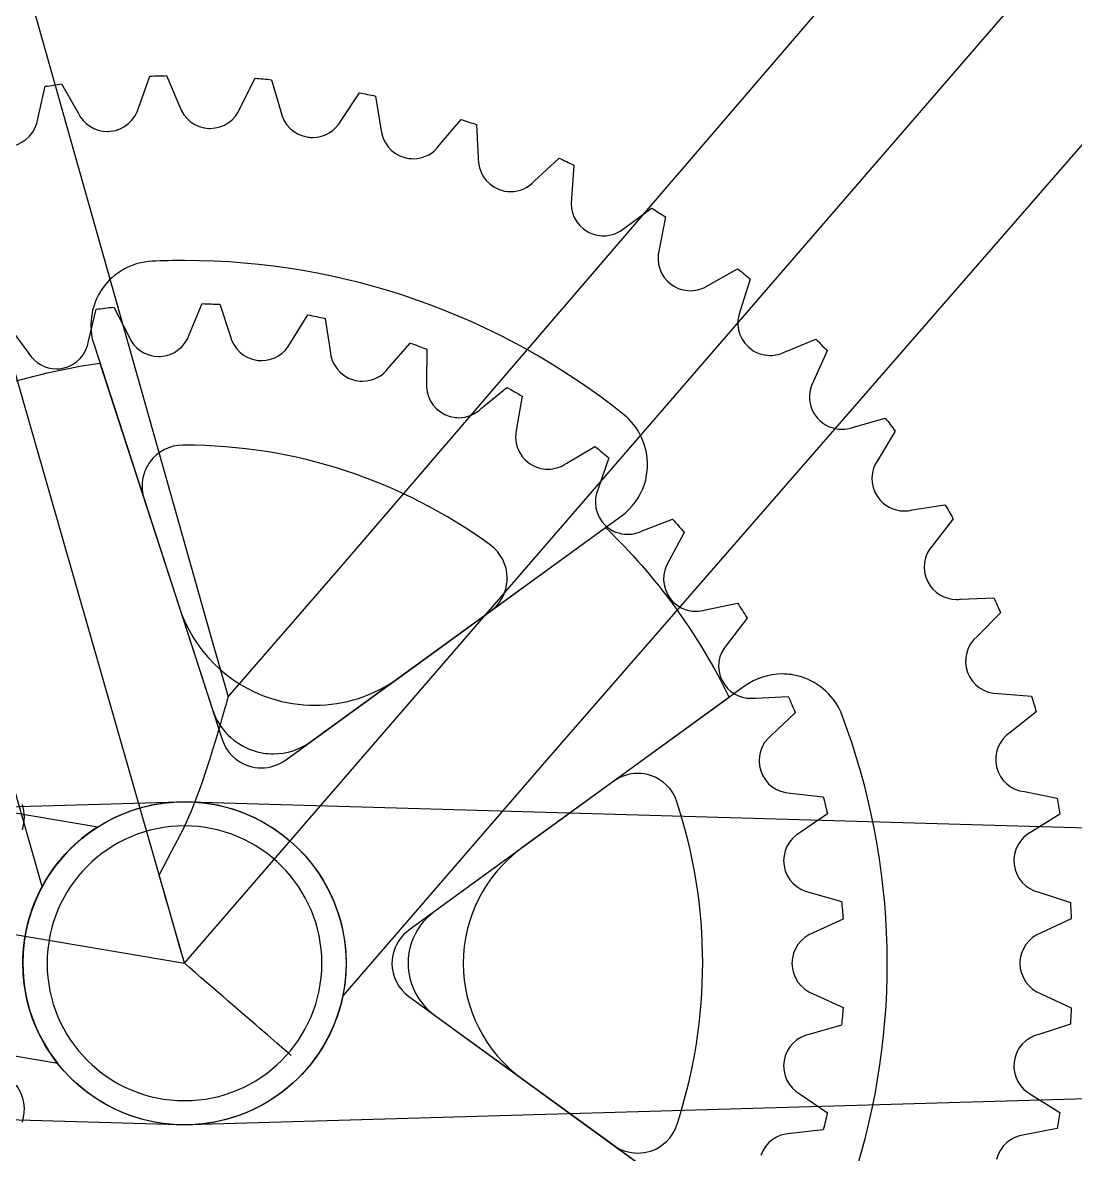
# Model space of a CAD drawing. Extents: x 3 to 470, y 9 to 287.
# Drawn here: x 204.86 to 241.59, y 77.31 to 116.8 of the extents above; entities that cross this region are included whole.
import ezdxf

# ---------------------------------------------------------------- set-up
doc = ezdxf.new("R2010")
doc.units = 0
doc.layers.add('Layer_1', color=7, linetype='CONTINUOUS')

msp = doc.modelspace()

# ---------------------------------------------------------------- linework, layer by layer
at = {"layer": 'Layer_1', "color": 7}
for points in [[(205.542298, 86.653561), (205.542298, 86.653561), (203.677416, 93.157158), (171.614359, 203.337538), (166.147953, 222.401184), (174.767186, 224.872692), (177.487447, 215.386125), (177.487447, 215.386125), (177.487447, 215.386125), (189.483869, 217.467389), (295.393728, 235.841763), (313.037015, 238.902726), (313.037015, 238.902726), (313.037015, 238.902726), (312.212624, 241.599188), (324.346788, 245.308987), (336.300493, 206.21009), (324.166357, 202.500318), (323.086391, 206.032675), (323.086391, 206.032675), (310.64161, 191.632079), (223.358516, 91.321573), (216.031403, 82.842958), (216.031403, 82.842958)], [(205.542298, 86.653561), (205.542298, 86.653561), (203.677416, 93.157158), (171.614359, 203.337538), (166.147953, 222.401184), (174.767186, 224.872692), (177.487447, 215.386125), (177.487447, 215.386125), (177.487447, 215.386125), (189.483869, 217.467389), (295.393728, 235.841763), (313.037015, 238.902726), (313.037015, 238.902726), (313.037015, 238.902726), (312.212624, 241.599188), (324.346788, 245.308987), (336.300493, 206.21009), (324.166357, 202.500318), (323.086391, 206.032675), (323.086391, 206.032675), (310.64161, 191.632079), (223.358516, 91.321573), (216.031403, 82.842958), (216.031403, 82.842958)], [(212.034785, 93.268451), (212.034785, 93.268451), (215.912863, 97.756004), (302.513284, 198.656471), (319.375886, 218.169208), (319.375886, 218.169208), (319.375886, 218.169208), (315.67917, 230.260569), (315.67917, 230.260569), (296.92645, 227.007163), (191.016592, 208.63276), (179.973307, 206.716871), (179.973307, 206.716871), (180.23362, 205.809074), (211.429315, 95.37997), (212.034785, 93.268451), (212.034785, 93.268451), (212.034785, 93.268451)], [(212.034785, 93.268451), (212.034785, 93.268451), (215.912863, 97.756004), (302.513284, 198.656471), (319.375886, 218.169208), (319.375886, 218.169208), (319.375886, 218.169208), (315.67917, 230.260569), (315.67917, 230.260569), (296.92645, 227.007163), (191.016592, 208.63276), (179.973307, 206.716871), (179.973307, 206.716871), (180.23362, 205.809074), (211.429315, 95.37997), (212.034785, 93.268451), (212.034785, 93.268451), (212.034785, 93.268451)], [(210.50539, 83.974272), (170.457584, 223.637615)], [(210.50539, 83.974272), (326.131619, 217.772282)], [(208.908013, 113.845139), (209.302148, 114.933593), (209.302148, 114.933593)], [(208.908013, 113.845139), (209.302148, 114.933593), (209.302148, 114.933593)], [(209.872654, 114.950201), (209.872654, 114.950201), (210.330458, 113.887322)], [(209.872654, 114.950201), (209.872654, 114.950201), (210.330458, 113.887322)], [(205.386314, 113.446549), (205.649926, 114.578257), (205.649926, 114.578257)], [(205.386314, 113.446549), (205.649926, 114.578257), (205.649926, 114.578257)], [(206.211494, 114.661381), (206.211494, 114.661381), (206.793759, 113.656672)], [(206.211494, 114.661381), (206.211494, 114.661381), (206.793759, 113.656672)], [(212.452156, 113.824358), (212.452156, 113.824358), (212.97281, 114.859661), (212.97281, 114.859661)], [(212.452156, 113.824358), (212.452156, 113.824358), (212.97281, 114.859661), (212.97281, 114.859661)], [(213.540074, 114.809753), (213.540074, 114.809753), (213.869582, 113.698008)], [(213.540074, 114.809753), (213.540074, 114.809753), (213.869582, 113.698008)], [(215.968948, 113.384601), (216.611046, 114.355022), (216.611046, 114.355022)], [(215.968948, 113.384601), (216.611046, 114.355022), (216.611046, 114.355022)], [(217.165001, 114.238992), (217.165001, 114.238992), (217.361505, 113.091466)], [(217.165001, 114.238992), (217.165001, 114.238992), (217.361505, 113.091466)], [(219.409073, 112.531985), (220.163084, 113.421623), (220.163084, 113.421623)], [(219.409073, 112.531985), (220.163084, 113.421623), (220.163084, 113.421623)], [(220.697668, 113.240938), (220.697668, 113.240938), (220.757163, 112.076212)], [(220.697668, 113.240938), (220.697668, 113.240938), (220.757163, 112.076212)], [(222.724202, 111.278467), (223.577353, 112.071954), (223.577353, 112.071954)], [(222.724202, 111.278467), (223.577353, 112.071954), (223.577353, 112.071954)], [(224.08749, 111.828503), (224.08749, 111.828503), (224.008934, 110.666455)], [(224.08749, 111.828503), (224.08749, 111.828503), (224.008934, 110.666455)], [(225.867781, 109.64167), (225.867781, 109.64167), (226.806087, 110.326683), (226.806087, 110.326683)], [(225.867781, 109.64167), (225.867781, 109.64167), (226.806087, 110.326683), (226.806087, 110.326683)], [(227.285912, 110.023145), (227.285912, 110.023145), (227.071108, 108.882019)], [(227.285912, 110.023145), (227.285912, 110.023145), (227.071108, 108.882019)], [(228.795739, 107.644545), (229.805552, 108.212147), (229.805552, 108.212147)], [(228.795739, 107.644545), (229.805552, 108.212147), (229.805552, 108.212147)], [(230.248101, 107.852638), (230.248101, 107.852638), (229.900772, 106.747915)], [(230.248101, 107.852638), (230.248101, 107.852638), (229.900772, 106.747915)], [(207.156482, 105.684359), (207.423168, 106.798556), (207.423168, 106.798556)], [(207.156482, 105.684359), (207.423168, 106.798556), (207.423168, 106.798556)], [(208.03628, 106.872206), (208.03628, 106.872206), (208.561474, 105.854978)], [(208.03628, 106.872206), (208.03628, 106.872206), (208.561474, 105.854978)], [(210.682382, 105.940442), (210.682382, 105.940442), (211.123324, 106.994919), (211.123324, 106.994919)], [(210.682382, 105.940442), (210.682382, 105.940442), (211.123324, 106.994919), (211.123324, 106.994919)], [(211.741765, 106.970416), (211.741765, 106.970416), (212.096566, 105.883456)], [(211.741765, 106.970416), (211.741765, 106.970416), (212.096566, 105.883456)], [(214.203714, 105.627598), (214.203714, 105.627598), (214.810369, 106.601347), (214.810369, 106.601347)], [(214.203714, 105.627598), (214.203714, 105.627598), (214.810369, 106.601347), (214.810369, 106.601347)], [(215.413894, 106.478804), (215.413894, 106.478804), (215.590434, 105.344502)], [(215.413894, 106.478804), (215.413894, 106.478804), (215.590434, 105.344502)], [(204.392686, 106.182963), (204.392686, 106.182963), (205.076741, 105.259799)], [(204.392686, 106.182963), (204.392686, 106.182963), (205.076741, 105.259799)], [(207.3487, 105.551777), (211.482721, 92.828525)], [(207.3487, 105.551777), (211.482721, 92.828525)], [(217.629262, 104.753948), (217.629262, 104.753948), (218.385726, 105.619449), (218.385726, 105.619449)], [(217.629262, 104.753948), (217.629262, 104.753948), (218.385726, 105.619449), (218.385726, 105.619449)], [(231.466908, 105.315149), (232.535624, 105.758855), (232.535624, 105.758855)], [(231.466908, 105.315149), (232.535624, 105.758855), (232.535624, 105.758855)], [(218.960321, 105.401403), (218.960321, 105.401403), (218.952623, 104.252073)], [(218.960321, 105.401403), (218.960321, 105.401403), (218.952623, 104.252073)], [(232.933341, 105.349239), (232.933341, 105.349239), (232.458168, 104.294114)], [(232.933341, 105.349239), (232.933341, 105.349239), (232.458168, 104.294114)], [(206.081562, 80.476456), (157.159765, 88.759554), (104.636473, 99.468397), (101.856351, 99.939115), (102.656577, 104.665297), (105.436671, 104.194608), (158.557764, 97.016486), (207.478855, 88.733529), (207.478855, 88.733529)], [(206.081562, 80.476456), (206.081562, 80.476456), (157.159765, 88.759554), (104.636473, 99.468397), (101.856351, 99.939115), (102.656577, 104.665297), (105.436671, 104.194608), (158.557764, 97.016486), (207.478855, 88.733529), (207.478855, 88.733529)], [(207.554705, 104.917687), (207.554705, 104.917687), (210.317176, 96.41564)], [(207.554705, 104.917687), (207.554705, 104.917687), (210.317176, 96.41564)], [(220.870317, 103.342105), (221.754034, 104.073587), (221.754034, 104.073587)], [(220.870317, 103.342105), (221.754034, 104.073587), (221.754034, 104.073587)], [(222.287518, 103.764916), (222.287518, 103.764916), (222.096005, 102.634449)], [(222.287518, 103.764916), (222.287518, 103.764916), (222.096005, 102.634449)], [(233.843844, 102.68619), (233.843844, 102.68619), (234.959, 103.000782), (234.959, 103.000782)], [(233.843844, 102.68619), (233.843844, 102.68619), (234.959, 103.000782), (234.959, 103.000782)], [(234.959, 103.000839), (234.959, 103.000839), (234.959, 103.000839), (234.959, 103.000839), (234.959, 103.000839)], [(234.959, 103.000839), (234.959, 103.000839), (234.959, 103.000839), (234.959, 103.000839), (234.959, 103.000839)], [(102.256464, 102.302206), (210.50539, 83.974272)], [(235.305004, 102.548223), (235.305004, 102.548223), (234.707372, 101.555075)], [(235.305004, 102.548223), (235.305004, 102.548223), (234.707372, 101.555075)], [(223.842911, 101.42864), (224.829546, 102.007155), (224.829546, 102.007155)], [(223.842911, 101.42864), (224.829546, 102.007155), (224.829546, 102.007155)], [(225.308553, 101.615585), (225.308553, 101.615585), (224.939203, 100.533532)], [(225.308553, 101.615585), (225.308553, 101.615585), (224.939203, 100.533532)], [(209.093689, 100.181185), (211.823198, 91.780647)], [(209.093689, 100.181185), (211.823198, 91.780647)], [(235.893161, 99.79455), (235.893161, 99.79455), (237.041082, 99.975574)], [(235.893161, 99.79455), (235.893161, 99.79455), (237.041082, 99.975574)], [(237.041082, 99.97563), (237.041082, 99.97563), (237.041082, 99.97563), (237.041082, 99.97563), (237.041082, 99.97563)], [(237.041082, 99.97563), (237.041082, 99.97563), (237.041082, 99.97563), (237.041082, 99.97563), (237.041082, 99.97563)], [(214.919152, 91.711959), (225.742192, 99.575348)], [(214.919152, 91.711959), (225.742192, 99.575348)], [(217.970526, 93.928906), (225.200643, 99.181918)], [(217.970526, 93.928906), (225.200643, 99.181918)], [(226.470065, 99.063124), (227.535989, 99.475588), (227.535989, 99.475588)], [(226.470065, 99.063124), (227.535989, 99.475588), (227.535989, 99.475588)], [(237.32993, 99.487543), (237.32993, 99.487543), (236.616832, 98.569229)], [(237.32993, 99.487543), (237.32993, 99.487543), (236.616832, 98.569229)], [(227.946648, 99.012398), (227.946648, 99.012398), (227.408596, 98.00377)], [(227.946648, 99.012398), (227.946648, 99.012398), (227.408596, 98.00377)], [(228.683741, 96.306829), (229.804678, 96.543513)], [(228.683741, 96.306829), (229.804678, 96.543513)], [(229.804678, 96.543513), (229.804678, 96.543513), (229.804678, 96.543513), (229.804678, 96.543513), (229.804678, 96.543513)], [(229.804678, 96.543513), (229.804678, 96.543513), (229.804678, 96.543513), (229.804678, 96.543513), (229.804678, 96.543513)], [(237.586098, 96.680803), (237.586098, 96.680803), (238.750627, 96.724931)], [(237.586098, 96.680803), (237.586098, 96.680803), (238.750627, 96.724931)], [(238.750627, 96.724987), (238.750627, 96.724987), (238.750655, 96.724987), (238.750627, 96.724987), (238.750627, 96.724987)], [(238.750627, 96.724987), (238.750627, 96.724987), (238.750655, 96.724987), (238.750627, 96.724987), (238.750627, 96.724987)], [(214.027794, 91.064334), (221.173715, 96.256159)], [(214.027794, 91.064334), (221.173715, 96.256159)], [(230.134919, 96.022351), (230.134919, 96.022351), (229.440205, 95.110607)], [(230.134919, 96.022351), (230.134919, 96.022351), (229.440205, 95.110607)], [(238.978598, 96.208196), (238.978598, 96.208196), (238.159763, 95.378505)], [(238.978598, 96.208196), (238.978598, 96.208196), (238.159763, 95.378505)], [(230.051372, 93.644315), (219.228303, 85.780898)], [(230.051372, 93.644315), (219.228303, 85.780898)], [(214.228216, 80.757071), (214.223141, 80.761469), (214.20783, 80.774694), (214.182396, 80.796687), (214.146868, 80.827365), (214.101359, 80.8667), (214.046008, 80.914522), (213.980958, 80.970746), (213.906349, 81.035204), (213.822464, 81.107726), (213.729471, 81.188087), (213.627624, 81.27609), (213.517233, 81.371508), (213.398581, 81.474031), (213.272005, 81.583407), (213.137845, 81.699352), (212.996466, 81.821557), (212.848235, 81.949627), (212.693632, 82.083252), (212.532995, 82.222065), (212.366803, 82.365671), (212.195535, 82.513676), (212.019615, 82.665714), (211.83955, 82.821332), (211.65582, 82.980108), (211.46896, 83.141591), (211.279421, 83.305387), (211.087795, 83.470987), (210.894562, 83.637968), (210.700258, 83.805908), (210.50539, 83.974272), (210.420602, 84.269972), (210.336039, 84.564882), (210.251957, 84.858157), (210.16855, 85.149036), (210.086046, 85.436672), (210.004755, 85.720304), (209.924789, 85.999142), (209.846402, 86.272454), (209.769847, 86.539449), (209.695295, 86.799396), (209.62297, 87.051616), (210.054889, 87.87612), (210.48506, 88.686412), (210.748728, 89.291093), (210.951661, 89.811691), (211.119629, 90.277277), (211.26363, 90.69975), (211.389275, 91.084975), (211.49992, 91.436194), (211.59765, 91.755128), (211.683876, 92.042877), (211.759528, 92.300032), (211.825283, 92.526875), (211.881564, 92.72352), (211.928793, 92.89005), (211.967141, 93.026382), (211.996804, 93.132543), (212.017952, 93.208393), (212.030584, 93.25393), (212.034785, 93.2691)], [(229.513713, 93.253705), (222.279678, 87.997874)], [(229.513713, 93.253705), (222.279678, 87.997874)], [(230.426643, 93.231119), (231.57431, 93.285088), (231.57431, 93.285088)], [(230.426643, 93.231119), (231.57431, 93.285088), (231.57431, 93.285088)], [(231.57431, 93.285088), (231.57431, 93.285088), (231.57431, 93.285088), (231.57431, 93.285088), (231.57431, 93.285088)], [(231.57431, 93.285088), (231.57431, 93.285088), (231.57431, 93.285088), (231.57431, 93.285088), (231.57431, 93.285088)], [(238.898858, 93.388711), (238.898858, 93.388711), (240.061159, 93.294731), (240.061187, 93.294731)], [(238.898858, 93.388711), (238.898858, 93.388711), (240.061159, 93.294731), (240.061187, 93.294731)], [(231.815562, 92.719601), (231.815562, 92.719601), (230.981387, 91.929046)], [(231.815562, 92.719601), (231.815562, 92.719601), (230.981387, 91.929046)], [(240.225828, 92.754819), (240.225828, 92.754819), (239.314479, 92.027707)], [(240.225828, 92.754819), (240.225828, 92.754819), (239.314479, 92.027707)], [(213.606393, 91.285454), (213.606393, 91.285454)], [(213.606393, 91.285454), (213.606393, 91.285454)], [(213.185612, 90.790712), (213.185612, 90.790712)], [(213.185612, 90.790712), (213.185612, 90.790712)], [(225.482866, 90.325098), (218.336945, 85.133302)], [(225.482866, 90.325098), (218.336945, 85.133302)], [(231.653543, 89.915652), (232.794866, 89.784847), (232.794866, 89.784847)], [(231.653543, 89.915652), (232.794866, 89.784847), (232.794866, 89.784847)], [(239.813055, 89.964433), (239.813055, 89.964433), (240.953222, 89.734234), (240.95325, 89.734234)], [(239.813055, 89.964433), (239.813055, 89.964433), (240.953222, 89.734234), (240.95325, 89.734234)], [(161.7433, 88.201229), (210.341933, 89.610477)], [(161.7433, 88.201229), (210.341933, 89.610477)], [(210.668847, 89.611409), (259.267508, 88.20216)], [(210.668847, 89.611268), (259.267508, 88.202019)], [(232.94163, 89.187385), (232.94163, 89.187385), (231.992272, 88.541452)], [(232.94163, 89.187385), (232.94163, 89.187385), (231.992272, 88.541452)], [(241.052841, 89.176275), (241.052841, 89.176275), (240.064796, 88.56384)], [(241.052841, 89.176275), (241.052841, 89.176275), (240.064796, 88.56384)], [(232.332748, 86.446315), (233.434116, 86.135304), (233.434116, 86.135304)], [(232.332748, 86.446315), (233.434116, 86.135304), (233.434116, 86.135304)], [(240.315833, 86.4561), (240.315833, 86.4561), (241.416298, 86.094109), (241.416298, 86.094109)], [(240.315833, 86.4561), (240.315833, 86.4561), (241.416298, 86.094109), (241.416298, 86.094109)], [(233.483207, 85.51895), (233.483207, 85.51895), (232.446635, 85.0356)], [(233.483207, 85.51895), (233.483207, 85.51895), (232.446635, 85.0356)], [(241.449542, 85.524871), (241.449542, 85.524871), (240.400141, 85.035544)], [(241.449542, 85.524871), (241.449542, 85.524871), (240.400141, 85.035544)], [(218.336945, 82.815241), (225.482866, 77.623445)], [(218.336945, 82.815241), (225.482866, 77.623445)], [(232.446635, 82.912943), (233.483207, 82.429593), (233.483207, 82.429593)], [(232.446635, 82.912943), (233.483207, 82.429593), (233.483207, 82.429593)], [(240.400141, 82.912943), (241.449542, 82.423616), (241.449542, 82.423616)], [(240.400141, 82.912943), (241.449542, 82.423616), (241.449542, 82.423616)], [(219.228303, 82.167645), (230.051372, 74.304228)], [(219.228303, 82.167645), (230.051372, 74.304228)], [(233.434116, 81.813239), (233.434116, 81.813239), (232.332748, 81.502228)], [(233.434116, 81.813239), (233.434116, 81.813239), (232.332748, 81.502228)], [(241.416298, 81.854378), (241.416298, 81.854378), (240.315833, 81.492387)], [(241.416298, 81.854378), (241.416298, 81.854378), (240.315833, 81.492387)], [(206.081562, 80.476456), (206.081562, 80.476456)], [(222.279678, 79.95067), (229.513713, 74.694838)], [(222.279678, 79.95067), (229.513713, 74.694838)], [(210.341933, 78.336486), (161.7433, 79.745735)], [(210.341933, 78.336486), (161.7433, 79.745735)], [(259.267508, 79.746666), (210.668847, 78.337276)], [(259.267508, 79.746525), (210.668847, 78.337276)], [(231.992272, 79.407091), (231.992272, 79.407091), (232.94163, 78.761159), (232.94163, 78.761159)], [(231.992272, 79.407091), (231.992272, 79.407091), (232.94163, 78.761159), (232.94163, 78.761159)], [(240.064796, 79.384647), (241.052841, 78.772212), (241.052841, 78.772212)], [(240.064796, 79.384647), (241.052841, 78.772212), (241.052841, 78.772212)], [(210.50539, 79.180135), (210.50539, 79.180135)], [(210.50539, 79.180135), (210.50539, 79.180135)], [(210.504769, 78.334907), (210.504769, 78.334907)], [(210.50539, 78.334907), (210.50539, 78.334907)], [(210.50539, 78.33423), (210.50539, 78.33423)], [(210.50539, 78.33423), (210.50539, 78.33423)], [(210.50601, 78.33423), (210.50601, 78.33423)], [(210.50601, 78.33423), (210.50601, 78.33423)], [(240.95325, 78.214253), (240.95325, 78.214253), (239.813055, 77.984054)], [(240.95325, 78.214253), (240.95325, 78.214253), (239.813055, 77.984054)], [(232.794866, 78.163696), (232.794866, 78.163696), (231.653571, 78.032891)], [(232.794866, 78.163696), (232.794866, 78.163696), (231.653571, 78.032891)], [(226.325049, 77.349823), (226.325049, 77.349823)], [(226.325049, 77.349823), (226.325049, 77.349823)]]:
    msp.add_lwpolyline(points, dxfattribs=at)
for points in [[(209.302148, 114.933593), (209.491884, 114.94084), (209.682072, 114.946366), (209.872654, 114.950201)], [(209.302148, 114.933593), (209.491884, 114.94084), (209.682072, 114.946366), (209.872654, 114.950201)], [(205.649926, 114.578257), (205.836561, 114.607638), (206.02376, 114.635355), (206.211494, 114.661381)], [(205.649926, 114.578257), (205.836561, 114.607638), (206.02376, 114.635355), (206.211494, 114.661381)], [(212.97281, 114.859661), (213.162377, 114.844717), (213.351465, 114.82808), (213.540074, 114.809753)], [(212.97281, 114.859661), (213.162377, 114.844717), (213.351465, 114.82808), (213.540074, 114.809753)], [(216.611046, 114.355022), (216.796299, 114.318), (216.98096, 114.279314), (217.165001, 114.238992)], [(216.611046, 114.355022), (216.796299, 114.318), (216.98096, 114.279314), (217.165001, 114.238992)], [(207.917064, 113.008596), (208.403741, 113.051963), (208.790516, 113.398361), (208.908013, 113.845139)], [(207.917064, 113.008596), (208.403741, 113.051963), (208.790516, 113.398361), (208.908013, 113.845139)], [(210.330458, 113.887322), (210.474205, 113.448269), (210.880832, 113.125415), (211.369229, 113.110922)], [(210.330458, 113.887322), (210.474205, 113.448269), (210.880832, 113.125415), (211.369229, 113.110922)], [(211.403262, 113.110358), (211.877279, 113.110358), (212.286584, 113.40462), (212.452156, 113.824358)], [(211.403262, 113.110358), (211.877279, 113.110358), (212.286584, 113.40462), (212.452156, 113.824358)], [(204.501244, 112.498656), (204.979378, 112.599319), (205.322477, 112.988999), (205.386314, 113.446549)], [(204.501244, 112.498656), (204.979378, 112.599319), (205.322477, 112.988999), (205.386314, 113.446549)], [(206.793759, 113.656672), (206.97481, 113.26702), (207.369763, 113.004056), (207.815611, 113.004056)], [(206.793759, 113.656672), (206.97481, 113.26702), (207.369763, 113.004056), (207.815611, 113.004056)], [(213.869582, 113.698008), (213.960404, 113.245054), (214.326004, 112.876353), (214.809241, 112.804197)], [(213.869582, 113.698008), (213.960404, 113.245054), (214.326004, 112.876353), (214.809241, 112.804197)], [(214.977153, 112.791678), (215.396073, 112.791678), (215.775405, 113.025401), (215.968948, 113.384601)], [(214.977153, 112.791678), (215.396073, 112.791678), (215.775405, 113.025401), (215.968948, 113.384601)], [(220.163084, 113.421623), (220.341993, 113.362974), (220.520197, 113.302745), (220.697668, 113.240938)], [(220.163084, 113.421623), (220.341993, 113.362974), (220.520197, 113.302745), (220.697668, 113.240938)], [(207.815611, 113.004056), (207.849166, 113.004056), (207.883002, 113.005466), (207.917064, 113.008596)], [(207.815611, 113.004056), (207.849166, 113.004056), (207.883002, 113.005466), (207.917064, 113.008596)], [(211.369229, 113.110922), (211.380592, 113.11064), (211.391955, 113.110358), (211.403262, 113.110358)], [(211.369229, 113.110922), (211.380592, 113.11064), (211.391955, 113.110358), (211.403262, 113.110358)], [(217.361505, 113.091466), (217.398104, 112.630956), (217.717518, 112.221623), (218.188856, 112.09282)], [(217.361505, 113.091466), (217.398104, 112.630956), (217.717518, 112.221623), (218.188856, 112.09282)], [(214.809241, 112.804197), (214.865691, 112.795766), (214.921775, 112.791678), (214.977153, 112.791678)], [(214.809241, 112.804197), (214.865691, 112.795766), (214.921775, 112.791678), (214.977153, 112.791678)], [(218.486812, 112.052667), (218.854498, 112.052667), (219.199458, 112.23386), (219.409073, 112.531985)], [(218.486812, 112.052667), (218.854498, 112.052667), (219.199458, 112.23386), (219.409073, 112.531985)], [(218.188856, 112.09282), (218.288362, 112.065638), (218.388376, 112.052667), (218.486812, 112.052667)], [(218.188856, 112.09282), (218.288362, 112.065638), (218.388376, 112.052667), (218.486812, 112.052667)], [(220.757163, 112.076212), (220.739061, 111.614601), (221.007805, 111.170332), (221.460589, 110.986715)], [(220.757163, 112.076212), (220.739061, 111.614601), (221.007805, 111.170332), (221.460589, 110.986715)], [(223.577353, 112.071954), (223.748254, 111.992326), (223.918309, 111.911176), (224.08749, 111.828503)], [(223.577353, 112.071954), (223.748254, 111.992326), (223.918309, 111.911176), (224.08749, 111.828503)], [(221.460589, 110.986715), (221.599431, 110.930406), (221.742952, 110.903731), (221.884077, 110.903731)], [(221.460589, 110.986715), (221.599431, 110.930406), (221.742952, 110.903731), (221.884077, 110.903731)], [(221.884077, 110.903731), (222.203209, 110.903731), (222.510272, 111.040091), (222.724202, 111.278467)], [(221.884077, 110.903731), (222.203209, 110.903731), (222.510272, 111.040091), (222.724202, 111.278467)], [(224.008934, 110.666455), (223.936327, 110.210231), (224.150679, 109.737313), (224.578566, 109.501419)], [(224.008934, 110.666455), (223.936327, 110.210231), (224.150679, 109.737313), (224.578566, 109.501419)], [(226.806087, 110.326683), (226.967006, 110.226923), (227.126966, 110.125753), (227.285912, 110.023145)], [(226.806087, 110.326683), (226.967006, 110.226923), (227.126966, 110.125753), (227.285912, 110.023145)], [(224.578566, 109.501419), (224.751215, 109.406226), (224.937934, 109.361055), (225.12206, 109.361055)], [(224.578566, 109.501419), (224.751215, 109.406226), (224.937934, 109.361055), (225.12206, 109.361055)], [(225.12206, 109.361055), (225.394272, 109.361055), (225.660788, 109.459772), (225.867781, 109.64167)], [(225.12206, 109.361055), (225.394272, 109.361055), (225.660788, 109.459772), (225.867781, 109.64167)], [(227.071108, 108.882019), (226.945069, 108.437553), (227.101984, 107.942614), (227.498967, 107.65777)], [(227.071108, 108.882019), (226.945069, 108.437553), (227.101984, 107.942614), (227.498967, 107.65777)], [(209.369031, 108.472573), (208.67319, 108.440288), (208.032248, 108.085121), (207.635941, 107.512218)], [(209.369031, 108.472573), (208.67319, 108.440288), (208.032248, 108.085121), (207.635941, 107.512218)], [(210.506039, 108.498937), (210.127638, 108.498937), (209.74856, 108.490168), (209.369031, 108.472573)], [(210.506039, 108.498937), (210.127638, 108.498937), (209.74856, 108.490168), (209.369031, 108.472573)], [(225.824499, 103.125864), (221.467751, 106.610765), (216.062618, 108.498937), (210.506039, 108.498937)], [(225.824499, 103.125864), (221.467751, 106.610765), (216.062618, 108.498937), (210.506039, 108.498937)], [(229.805552, 108.212147), (229.954177, 108.093664), (230.101703, 107.9738), (230.248101, 107.852638)], [(229.805552, 108.212147), (229.954177, 108.093664), (230.101703, 107.9738), (230.248101, 107.852638)], [(207.635941, 107.512218), (207.511086, 107.331702), (207.414991, 107.136072), (207.348728, 106.932068)], [(207.635941, 107.512218), (207.511086, 107.331702), (207.414991, 107.136072), (207.348728, 106.932068)], [(227.498967, 107.65777), (227.698037, 107.514924), (227.927869, 107.446181), (228.15553, 107.446181)], [(227.498967, 107.65777), (227.698037, 107.514924), (227.927869, 107.446181), (228.15553, 107.446181)], [(228.15553, 107.446181), (228.38181, 107.446181), (228.605974, 107.514079), (228.795739, 107.644545)], [(228.15553, 107.446181), (228.38181, 107.446181), (228.605974, 107.514079), (228.795739, 107.644545)], [(207.348728, 106.932068), (207.204643, 106.488617), (207.201259, 106.00552), (207.3487, 105.551777)], [(207.348728, 106.932068), (207.204643, 106.488617), (207.201259, 106.00552), (207.3487, 105.551777)], [(207.423168, 106.798556), (207.626721, 106.825766), (207.831091, 106.850354), (208.03628, 106.872206)], [(207.423168, 106.798556), (207.626721, 106.825766), (207.831091, 106.850354), (208.03628, 106.872206)], [(211.123324, 106.994919), (211.330148, 106.989448), (211.536323, 106.981271), (211.741765, 106.970416)], [(211.123324, 106.994919), (211.330148, 106.989448), (211.536323, 106.981271), (211.741765, 106.970416)], [(229.900772, 106.747915), (229.723048, 106.321494), (229.820327, 105.811442), (230.180823, 105.481652)], [(229.900772, 106.747915), (229.723048, 106.321494), (229.820327, 105.811442), (230.180823, 105.481652)], [(214.810369, 106.601347), (215.012484, 106.563113), (215.213696, 106.522255), (215.413894, 106.478804)], [(214.810369, 106.601347), (215.012484, 106.563113), (215.213696, 106.522255), (215.413894, 106.478804)], [(208.561474, 105.854978), (208.730034, 105.440597), (209.136886, 105.152115), (209.605743, 105.152115)], [(208.561474, 105.854978), (208.730034, 105.440597), (209.136886, 105.152115), (209.605743, 105.152115)], [(209.651929, 105.153046), (210.140129, 105.172727), (210.543316, 105.499895), (210.682382, 105.940442)], [(209.651929, 105.153046), (210.140129, 105.172727), (210.543316, 105.499895), (210.682382, 105.940442)], [(212.096566, 105.883456), (212.199738, 105.433153), (212.575291, 105.074602), (213.060305, 105.015699)], [(212.096566, 105.883456), (212.199738, 105.433153), (212.575291, 105.074602), (213.060305, 105.015699)], [(206.265688, 104.74188), (206.744386, 104.83961), (207.089882, 105.227232), (207.156482, 105.684359)], [(206.265688, 104.74188), (206.744386, 104.83961), (207.089882, 105.227232), (207.156482, 105.684359)], [(213.19768, 105.007353), (213.628894, 105.007353), (214.015585, 105.254329), (214.203714, 105.627598)], [(213.19768, 105.007353), (213.628894, 105.007353), (214.015585, 105.254329), (214.203714, 105.627598)], [(218.385726, 105.619449), (218.578479, 105.549239), (218.77002, 105.476548), (218.960321, 105.401403)], [(218.385726, 105.619449), (218.578479, 105.549239), (218.77002, 105.476548), (218.960321, 105.401403)], [(230.180823, 105.481652), (230.397234, 105.283682), (230.669925, 105.185952), (230.941799, 105.185952)], [(230.180823, 105.481652), (230.397234, 105.283682), (230.669925, 105.185952), (230.941799, 105.185952)], [(232.535624, 105.758855), (232.669447, 105.623538), (232.802028, 105.486981), (232.933341, 105.349239)], [(232.535624, 105.758855), (232.669447, 105.623538), (232.802028, 105.486981), (232.933341, 105.349239)], [(205.076741, 105.259799), (205.278969, 104.928063), (205.643385, 104.718871), (206.038901, 104.718871)], [(205.076741, 105.259799), (205.278969, 104.928063), (205.643385, 104.718871), (206.038901, 104.718871)], [(209.605743, 105.152115), (209.621082, 105.152115), (209.636478, 105.152426), (209.651929, 105.153046)], [(209.605743, 105.152115), (209.621082, 105.152115), (209.636478, 105.152426), (209.651929, 105.153046)], [(215.590434, 105.344502), (215.620041, 104.883484), (215.933195, 104.469329), (216.402502, 104.333392)], [(215.590434, 105.344502), (215.620041, 104.883484), (215.933195, 104.469329), (216.402502, 104.333392)], [(230.941799, 105.185952), (231.122823, 105.185952), (231.30348, 105.22929), (231.466908, 105.315149)], [(230.941799, 105.185952), (231.122823, 105.185952), (231.30348, 105.22929), (231.466908, 105.315149)], [(200.581856, 102.653736), (202.714861, 103.789278), (205.065377, 104.570133), (207.554705, 104.917687)], [(200.581856, 102.653736), (202.714861, 103.789278), (205.065377, 104.570133), (207.554705, 104.917687)], [(206.038901, 104.718871), (206.113679, 104.718871), (206.189557, 104.726343), (206.265688, 104.74188)], [(206.038901, 104.718871), (206.113679, 104.718871), (206.189557, 104.726343), (206.265688, 104.74188)], [(213.060305, 105.015699), (213.106463, 105.010088), (213.152311, 105.007353), (213.19768, 105.007353)], [(213.060305, 105.015699), (213.106463, 105.010088), (213.152311, 105.007353), (213.19768, 105.007353)], [(216.716841, 104.288559), (217.078183, 104.288559), (217.418462, 104.463577), (217.629262, 104.753948)], [(216.716841, 104.288559), (217.078183, 104.288559), (217.418462, 104.463577), (217.629262, 104.753948)], [(216.402502, 104.333392), (216.50731, 104.303024), (216.612935, 104.288559), (216.716841, 104.288559)], [(216.402502, 104.333392), (216.50731, 104.303024), (216.612935, 104.288559), (216.716841, 104.288559)], [(232.458168, 104.294114), (232.23124, 103.891717), (232.267501, 103.373742), (232.586463, 103.00363)], [(232.458168, 104.294114), (232.23124, 103.891717), (232.267501, 103.373742), (232.586463, 103.00363)], [(218.952623, 104.252073), (218.907875, 103.792267), (219.150565, 103.333223), (219.591986, 103.123777)], [(218.952623, 104.252073), (218.907875, 103.792267), (219.150565, 103.333223), (219.591986, 103.123777)], [(221.754034, 104.073587), (221.933365, 103.973009), (222.111203, 103.87009), (222.287518, 103.764916)], [(221.754034, 104.073587), (221.933365, 103.973009), (222.111203, 103.87009), (222.287518, 103.764916)], [(219.591986, 103.123777), (219.748084, 103.049704), (219.912668, 103.014627), (220.074716, 103.014627)], [(219.591986, 103.123777), (219.748084, 103.049704), (219.912668, 103.014627), (220.074716, 103.014627)], [(220.074716, 103.014627), (220.37081, 103.014627), (220.65839, 103.131757), (220.870317, 103.342105)], [(220.074716, 103.014627), (220.37081, 103.014627), (220.65839, 103.131757), (220.870317, 103.342105)], [(226.662142, 101.330233), (226.67827, 102.026667), (226.3685, 102.69073), (225.824499, 103.125864)], [(226.662142, 101.330233), (226.67827, 102.026667), (226.3685, 102.69073), (225.824499, 103.125864)], [(232.586463, 103.00363), (232.809528, 102.744783), (233.124515, 102.612033), (233.441335, 102.612033)], [(232.586463, 103.00363), (232.809528, 102.744783), (233.124515, 102.612033), (233.441335, 102.612033)], [(234.959, 103.000782), (235.075679, 102.851029), (235.191032, 102.700176), (235.305004, 102.548223)], [(234.959, 103.000782), (235.075679, 102.851029), (235.191032, 102.700176), (235.305004, 102.548223)], [(222.096005, 102.634449), (221.978086, 102.187783), (222.143996, 101.695777), (222.546111, 101.418208)], [(222.096005, 102.634449), (221.978086, 102.187783), (222.143996, 101.695777), (222.546111, 101.418208)], [(233.441335, 102.612033), (233.577553, 102.612033), (233.714111, 102.636592), (233.843844, 102.68619)], [(233.441335, 102.612033), (233.577553, 102.612033), (233.714111, 102.636592), (233.843844, 102.68619)], [(210.451986, 102.056499), (209.994126, 102.055146), (209.564519, 101.835041), (209.295945, 101.464253)], [(210.451986, 102.056499), (209.994126, 102.055146), (209.564519, 101.835041), (209.295945, 101.464253)], [(210.505447, 102.056584), (210.487627, 102.056584), (210.469806, 102.056555), (210.451986, 102.056499)], [(210.505447, 102.056584), (210.487627, 102.056584), (210.469806, 102.056555), (210.451986, 102.056499)], [(221.177127, 98.571682), (218.079339, 100.836366), (214.34185, 102.056584), (210.505447, 102.056584)], [(221.177127, 98.571682), (218.079339, 100.836366), (214.34185, 102.056584), (210.505447, 102.056584)], [(224.829546, 102.007155), (224.991001, 101.878746), (225.150679, 101.748195), (225.308553, 101.615585)], [(224.829546, 102.007155), (224.991001, 101.878746), (225.150679, 101.748195), (225.308553, 101.615585)], [(234.707372, 101.555075), (234.434455, 101.182313), (234.40919, 100.663717), (234.682164, 100.258472)], [(234.707372, 101.555075), (234.434455, 101.182313), (234.40919, 100.663717), (234.682164, 100.258472)], [(209.295945, 101.464253), (209.207096, 101.341569), (209.139396, 101.207267), (209.093717, 101.066678)], [(209.295945, 101.464253), (209.207096, 101.341569), (209.139396, 101.207267), (209.093717, 101.066678)], [(222.546111, 101.418208), (222.741684, 101.283229), (222.96489, 101.218461), (223.185812, 101.218461)], [(222.546111, 101.418208), (222.741684, 101.283229), (222.96489, 101.218461), (223.185812, 101.218461)], [(223.185812, 101.218461), (223.419112, 101.218461), (223.649875, 101.290673), (223.842911, 101.42864)], [(223.185812, 101.218461), (223.419112, 101.218461), (223.649875, 101.290673), (223.842911, 101.42864)], [(226.553499, 100.692055), (226.61979, 100.896059), (226.657038, 101.110806), (226.662142, 101.330233)], [(226.553499, 100.692055), (226.61979, 100.896059), (226.657038, 101.110806), (226.662142, 101.330233)], [(209.093717, 101.066678), (209.001372, 100.782426), (208.999032, 100.472543), (209.093689, 100.181185)], [(209.093717, 101.066678), (209.001372, 100.782426), (208.999032, 100.472543), (209.093689, 100.181185)], [(224.939203, 100.533532), (224.751187, 100.111567), (224.836003, 99.599315), (225.188378, 99.260869)], [(224.939203, 100.533532), (224.751187, 100.111567), (224.836003, 99.599315), (225.188378, 99.260869)], [(225.742192, 99.575348), (226.128207, 99.855793), (226.409414, 100.248603), (226.553499, 100.692055)], [(225.742192, 99.575348), (226.128207, 99.855793), (226.409414, 100.248603), (226.553499, 100.692055)], [(234.682164, 100.258472), (234.899956, 99.935083), (235.256026, 99.760573), (235.618637, 99.760573)], [(234.682164, 100.258472), (234.899956, 99.935083), (235.256026, 99.760573), (235.618637, 99.760573)], [(237.041082, 99.975574), (237.138812, 99.813865), (237.235104, 99.651169), (237.32993, 99.487543)], [(237.041082, 99.975574), (237.138812, 99.813865), (237.235104, 99.651169), (237.32993, 99.487543)], [(235.618637, 99.760573), (235.710446, 99.760573), (235.802677, 99.771739), (235.893161, 99.79455)], [(235.618637, 99.760573), (235.710446, 99.760573), (235.802677, 99.771739), (235.893161, 99.79455)], [(225.188378, 99.260869), (225.407073, 99.050802), (225.688505, 98.946418), (225.969543, 98.946418)], [(225.188378, 99.260869), (225.407073, 99.050802), (225.688505, 98.946418), (225.969543, 98.946418)], [(225.200643, 99.181918), (226.960829, 97.480662), (228.4265, 95.47663), (229.513713, 93.253705)], [(225.200643, 99.181918), (226.960829, 97.480662), (228.4265, 95.47663), (229.513713, 93.253705)], [(227.535989, 99.475588), (227.674915, 99.323043), (227.811811, 99.168637), (227.946648, 99.012398)], [(227.535989, 99.475588), (227.674915, 99.323043), (227.811811, 99.168637), (227.946648, 99.012398)], [(225.969543, 98.946418), (226.141346, 98.946418), (226.312981, 98.985414), (226.470065, 99.063124)], [(225.969543, 98.946418), (226.141346, 98.946418), (226.312981, 98.985414), (226.470065, 99.063124)], [(221.764241, 97.413046), (221.764918, 97.870906), (221.546731, 98.3015), (221.177127, 98.571682)], [(221.764241, 97.413046), (221.764918, 97.870906), (221.546731, 98.3015), (221.177127, 98.571682)], [(236.616832, 98.569229), (236.301761, 98.231375), (236.215338, 97.719405), (236.438459, 97.284723)], [(236.616832, 98.569229), (236.301761, 98.231375), (236.215338, 97.719405), (236.438459, 97.284723)], [(227.408596, 98.00377), (227.155304, 97.617417), (227.156855, 97.098201), (227.450384, 96.70759)], [(227.408596, 98.00377), (227.155304, 97.617417), (227.156855, 97.098201), (227.450384, 96.70759)], [(221.694172, 96.972556), (221.739851, 97.113117), (221.764015, 97.261573), (221.764241, 97.413046)], [(221.694172, 96.972556), (221.739851, 97.113117), (221.764015, 97.261573), (221.764241, 97.413046)], [(236.438459, 97.284723), (236.63829, 96.895353), (237.0333, 96.671611), (237.442774, 96.671611)], [(236.438459, 97.284723), (236.63829, 96.895353), (237.0333, 96.671611), (237.442774, 96.671611)], [(221.173715, 96.256159), (221.421537, 96.436224), (221.601827, 96.688303), (221.694172, 96.972556)], [(221.173715, 96.256159), (221.421537, 96.436224), (221.601827, 96.688303), (221.694172, 96.972556)], [(210.317176, 96.41564), (210.809154, 94.901527), (211.99624, 93.714441), (213.510325, 93.222491)], [(210.317176, 96.41564), (210.809154, 94.901527), (211.99624, 93.714441), (213.510325, 93.222491)], [(227.450384, 96.70759), (227.672011, 96.412651), (228.010373, 96.257202), (228.352908, 96.257202)], [(227.450384, 96.70759), (227.672011, 96.412651), (228.010373, 96.257202), (228.352908, 96.257202)], [(229.804678, 96.543513), (229.917014, 96.371371), (230.027122, 96.197622), (230.134919, 96.022351)], [(229.804678, 96.543513), (229.917014, 96.371371), (230.027122, 96.197622), (230.134919, 96.022351)], [(237.442774, 96.671611), (237.490455, 96.671611), (237.538333, 96.674656), (237.586098, 96.680803)], [(237.442774, 96.671611), (237.490455, 96.671611), (237.538333, 96.674656), (237.586098, 96.680803)], [(238.750627, 96.724931), (238.82814, 96.553523), (238.90413, 96.381268), (238.978598, 96.208196)], [(238.750627, 96.724931), (238.82814, 96.553523), (238.90413, 96.381268), (238.978598, 96.208196)], [(228.352908, 96.257202), (228.464031, 96.257202), (228.575606, 96.273556), (228.683741, 96.306829)], [(228.352908, 96.257202), (228.464031, 96.257202), (228.575606, 96.273556), (228.683741, 96.306829)], [(238.159763, 95.378505), (237.806936, 95.080295), (237.660566, 94.582114), (237.830706, 94.124113)], [(238.159763, 95.378505), (237.806936, 95.080295), (237.660566, 94.582114), (237.830706, 94.124113)], [(229.440205, 95.110607), (229.128208, 94.769904), (229.046465, 94.257145), (229.273506, 93.824521)], [(229.440205, 95.110607), (229.128208, 94.769904), (229.046465, 94.257145), (229.273506, 93.824521)], [(231.364103, 94.070821), (230.897812, 94.070821), (230.437358, 93.924761), (230.051372, 93.644315)], [(231.364103, 94.070821), (230.897812, 94.070821), (230.437358, 93.924761), (230.051372, 93.644315)], [(232.004622, 93.976925), (231.794358, 94.039917), (231.578596, 94.070821), (231.364103, 94.070821)], [(232.004622, 93.976925), (231.794358, 94.039917), (231.578596, 94.070821), (231.364103, 94.070821)], [(237.830706, 94.124113), (237.99952, 93.669636), (238.43017, 93.388655), (238.888143, 93.388655)], [(237.830706, 94.124113), (237.99952, 93.669636), (238.43017, 93.388655), (238.888143, 93.388655)], [(215.046854, 92.97904), (216.084413, 92.97904), (217.110072, 93.303754), (217.970526, 93.928906)], [(215.046854, 92.97904), (216.084413, 92.97904), (217.110072, 93.303754), (217.970526, 93.928906)], [(229.273506, 93.824521), (229.475198, 93.440255), (229.867331, 93.220574), (230.273168, 93.220574)], [(229.273506, 93.824521), (229.475198, 93.440255), (229.867331, 93.220574), (230.273168, 93.220574)], [(233.453516, 92.625423), (233.207808, 93.277249), (232.671956, 93.777066), (232.004622, 93.976925)], [(233.453516, 92.625423), (233.207808, 93.277249), (232.671956, 93.777066), (232.004622, 93.976925)], [(213.510325, 93.222491), (214.012905, 93.059203), (214.531332, 92.97904), (215.046854, 92.97904)], [(213.510325, 93.222491), (214.012905, 93.059203), (214.531332, 92.97904), (215.046854, 92.97904)], [(230.273168, 93.220574), (230.324204, 93.220574), (230.375494, 93.224042), (230.426643, 93.231119)], [(230.273168, 93.220574), (230.324204, 93.220574), (230.375494, 93.224042), (230.426643, 93.231119)], [(231.57431, 93.285088), (231.657152, 93.097889), (231.737598, 92.909365), (231.815562, 92.719601)], [(231.57431, 93.285088), (231.657152, 93.097889), (231.737598, 92.909365), (231.815562, 92.719601)], [(238.888143, 93.388655), (238.891696, 93.388655), (238.895277, 93.388683), (238.898858, 93.388711)], [(238.888143, 93.388655), (238.891696, 93.388655), (238.895277, 93.388683), (238.898858, 93.388711)], [(240.061187, 93.294731), (240.117665, 93.115456), (240.172536, 92.935476), (240.225828, 92.754819)], [(240.061187, 93.294731), (240.117665, 93.115456), (240.172536, 92.935476), (240.225828, 92.754819)], [(211.482721, 92.828525), (211.703615, 92.148671), (212.236648, 91.615667), (212.916473, 91.394745)], [(211.482721, 92.828525), (211.703615, 92.148671), (212.236648, 91.615667), (212.916473, 91.394745)], [(233.829943, 76.396348), (235.547017, 81.680968), (235.421541, 87.405035), (233.453516, 92.625423)], [(233.829943, 76.396348), (235.547017, 81.680968), (235.421541, 87.405035), (233.453516, 92.625423)], [(239.314479, 92.027707), (238.928859, 91.773315), (238.724601, 91.295943), (238.839362, 90.821024)], [(239.314479, 92.027707), (238.928859, 91.773315), (238.724601, 91.295943), (238.839362, 90.821024)], [(211.823198, 91.780647), (211.964915, 91.344498), (212.306858, 91.002555), (212.743006, 90.860838)], [(211.823198, 91.780647), (211.964915, 91.344498), (212.306858, 91.002555), (212.743006, 90.860838)], [(213.606393, 91.285454), (214.072261, 91.285454), (214.532799, 91.43126), (214.919152, 91.711959)], [(213.606393, 91.285454), (214.072261, 91.285454), (214.532799, 91.43126), (214.919152, 91.711959)], [(230.981387, 91.929046), (230.618804, 91.642792), (230.455855, 91.149799), (230.610571, 90.686356)], [(230.981387, 91.929046), (230.618804, 91.642792), (230.455855, 91.149799), (230.610571, 90.686356)], [(212.916473, 91.394745), (213.142132, 91.321433), (213.374925, 91.285454), (213.606393, 91.285454)], [(212.916473, 91.394745), (213.142132, 91.321433), (213.374925, 91.285454), (213.606393, 91.285454)], [(212.743006, 90.860838), (212.887769, 90.813806), (213.037099, 90.790712), (213.185612, 90.790712)], [(212.743006, 90.860838), (212.887769, 90.813806), (213.037099, 90.790712), (213.185612, 90.790712)], [(213.185612, 90.790712), (213.48447, 90.790712), (213.779916, 90.884241), (214.027794, 91.064334)], [(213.185612, 90.790712), (213.48447, 90.790712), (213.779916, 90.884241), (214.027794, 91.064334)], [(226.325049, 90.59872), (226.026162, 90.59872), (225.730716, 90.505163), (225.482866, 90.325098)], [(226.325049, 90.59872), (226.026162, 90.59872), (225.730716, 90.505163), (225.482866, 90.325098)], [(226.765624, 90.529243), (226.621482, 90.575853), (226.472828, 90.59872), (226.325049, 90.59872)], [(226.765624, 90.529243), (226.621482, 90.575853), (226.472828, 90.59872), (226.325049, 90.59872)], [(227.686138, 89.612818), (227.543377, 90.047839), (227.201265, 90.3884), (226.765624, 90.529243)], [(227.686138, 89.612818), (227.543377, 90.047839), (227.201265, 90.3884), (226.765624, 90.529243)], [(230.610571, 90.686356), (230.765287, 90.222913), (231.191707, 89.926677), (231.653543, 89.915652)], [(230.610571, 90.686356), (230.765287, 90.222913), (231.191707, 89.926677), (231.653543, 89.915652)], [(238.839362, 90.821024), (238.954123, 90.346105), (239.353842, 90.01468), (239.813055, 89.964433)], [(238.839362, 90.821024), (238.954123, 90.346105), (239.353842, 90.01468), (239.813055, 89.964433)], [(232.794866, 89.784847), (232.846382, 89.586708), (232.895303, 89.387554), (232.94163, 89.187385)], [(232.794866, 89.784847), (232.846382, 89.586708), (232.895303, 89.387554), (232.94163, 89.187385)], [(240.95325, 89.734234), (240.988101, 89.548812), (241.021317, 89.362825), (241.052841, 89.176275)], [(240.95325, 89.734234), (240.988101, 89.548812), (241.021317, 89.362825), (241.052841, 89.176275)], [(204.850828, 88.62968), (204.943173, 88.913932), (204.945513, 89.223815), (204.850828, 89.515201)], [(204.850828, 88.62968), (204.943173, 88.913932), (204.945513, 89.223815), (204.850828, 89.515201)], [(204.866025, 83.974272), (204.866025, 87.088808), (207.390881, 89.613636), (210.50539, 89.613636)], [(205.649051, 86.841014), (206.665208, 88.562402), (208.513961, 89.613664), (210.504769, 89.613664)], [(210.341933, 89.610477), (210.396719, 89.612169), (210.451421, 89.612733), (210.50601, 89.612733)], [(210.341933, 89.610477), (210.396719, 89.612169), (210.451421, 89.612733), (210.50601, 89.612733)], [(210.504769, 89.613664), (210.559358, 89.613664), (210.61406, 89.612818), (210.668847, 89.611409)], [(210.50539, 89.613636), (213.619926, 89.613636), (216.144754, 87.088808), (216.144754, 83.974272)], [(210.50601, 89.612733), (212.496847, 89.612733), (214.345599, 88.561471), (215.361756, 86.840083)], [(210.50601, 89.612733), (212.496847, 89.612733), (214.345599, 88.561471), (215.361756, 86.840083)], [(227.702745, 78.386564), (228.888253, 82.035176), (228.882698, 85.966828), (227.686138, 89.612818)], [(227.702745, 78.386564), (228.888253, 82.035176), (228.882698, 85.966828), (227.686138, 89.612818)], [(207.478855, 88.733529), (205.907982, 87.732485), (204.866025, 85.975062), (204.866025, 83.974272)], [(207.478855, 88.733529), (205.907982, 87.732485), (204.866025, 85.975062), (204.866025, 83.974272)], [(210.50539, 88.767054), (207.858046, 88.767054), (205.71193, 86.620966), (205.71193, 83.973594)], [(210.50539, 88.767054), (207.858046, 88.767054), (205.71193, 86.620966), (205.71193, 83.973594)], [(215.298849, 83.973594), (215.298849, 86.620966), (213.152761, 88.767054), (210.50539, 88.767054)], [(215.298849, 83.973594), (215.298849, 86.620966), (213.152761, 88.767054), (210.50539, 88.767054)], [(231.992272, 88.541452), (231.588437, 88.31709), (231.348538, 87.856608), (231.426897, 87.374357)], [(231.992272, 88.541452), (231.588437, 88.31709), (231.348538, 87.856608), (231.426897, 87.374357)], [(240.064796, 88.56384), (239.651797, 88.356819), (239.392499, 87.906967), (239.450275, 87.421813)], [(240.064796, 88.56384), (239.651797, 88.356819), (239.392499, 87.906967), (239.450275, 87.421813)], [(222.279678, 87.997874), (220.991703, 87.062106), (220.229543, 85.566292), (220.229543, 83.974272)], [(222.279678, 87.997874), (220.991703, 87.062106), (220.229543, 85.566292), (220.229543, 83.974272)], [(231.426897, 87.374357), (231.505284, 86.892079), (231.878667, 86.531272), (232.332748, 86.446315)], [(231.426897, 87.374357), (231.505284, 86.892079), (231.878667, 86.531272), (232.332748, 86.446315)], [(239.450275, 87.421813), (239.508078, 86.936658), (239.865783, 86.560287), (240.315833, 86.4561)], [(239.450275, 87.421813), (239.508078, 86.936658), (239.865783, 86.560287), (240.315833, 86.4561)], [(205.649051, 81.107529), (204.605035, 82.876118), (204.605035, 85.072425), (205.649051, 86.841014)], [(204.866025, 83.973594), (204.866025, 84.943621), (205.110943, 85.856409), (205.542298, 86.653561)], [(204.866025, 83.973594), (204.866025, 84.943621), (205.110943, 85.856409), (205.542298, 86.653561)], [(215.361756, 86.840083), (216.405772, 85.071494), (216.405772, 82.875187), (215.361756, 81.106598)], [(215.361756, 86.840083), (216.405772, 85.071494), (216.405772, 82.875187), (215.361756, 81.106598)], [(233.434116, 86.135304), (233.453177, 85.930624), (233.469531, 85.725153), (233.483207, 85.51895)], [(233.434116, 86.135304), (233.453177, 85.930624), (233.469531, 85.725153), (233.483207, 85.51895)], [(219.228303, 85.780898), (218.84195, 85.500199), (218.560969, 85.107276), (218.417024, 84.664192)], [(219.228303, 85.780898), (218.84195, 85.500199), (218.560969, 85.107276), (218.417024, 84.664192)], [(241.416298, 86.094109), (241.429071, 85.904824), (241.440181, 85.715087), (241.449542, 85.524871)], [(241.416298, 86.094109), (241.429071, 85.904824), (241.440181, 85.715087), (241.449542, 85.524871)], [(218.336945, 85.133302), (218.089095, 84.953209), (217.908833, 84.701129), (217.81646, 84.416877)], [(218.336945, 85.133302), (218.089095, 84.953209), (217.908833, 84.701129), (217.81646, 84.416877)], [(232.446635, 85.0356), (232.012066, 84.878882), (231.701393, 84.462866), (231.701393, 83.974272)], [(232.446635, 85.0356), (232.012066, 84.878882), (231.701393, 84.462866), (231.701393, 83.974272)], [(240.400141, 85.035544), (239.965572, 84.878882), (239.654871, 84.462866), (239.654871, 83.974272)], [(240.400141, 85.035544), (239.965572, 84.878882), (239.654871, 84.462866), (239.654871, 83.974272)], [(218.417024, 84.664192), (218.345489, 84.444059), (218.30779, 84.211548), (218.30779, 83.974272)], [(218.417024, 84.664192), (218.345489, 84.444059), (218.30779, 84.211548), (218.30779, 83.974272)], [(217.81646, 84.416877), (217.770584, 84.275668), (217.746391, 84.126478), (217.746391, 83.974272)], [(217.81646, 84.416877), (217.770584, 84.275668), (217.746391, 84.126478), (217.746391, 83.974272)], [(204.866025, 83.974272), (204.866025, 82.65294), (205.320473, 81.437742), (206.081562, 80.476456)], [(204.866025, 83.974272), (204.866025, 82.65294), (205.320473, 81.437742), (206.081562, 80.476456)], [(210.50539, 78.334907), (207.390881, 78.334907), (204.866025, 80.859735), (204.866025, 83.974272)], [(210.50539, 78.33423), (207.390881, 78.33423), (204.866025, 80.859058), (204.866025, 83.973594)], [(210.50539, 78.33423), (207.390881, 78.33423), (204.866025, 80.859058), (204.866025, 83.973594)], [(205.71193, 83.973594), (205.71193, 81.326223), (207.858046, 79.180135), (210.50539, 79.180135)], [(205.71193, 83.973594), (205.71193, 81.326223), (207.858046, 79.180135), (210.50539, 79.180135)], [(216.144754, 83.974272), (216.144754, 80.859735), (213.619926, 78.334907), (210.50539, 78.334907)], [(210.50539, 79.180135), (213.152761, 79.180135), (215.298849, 81.326223), (215.298849, 83.973594)], [(210.50539, 79.180135), (213.152761, 79.180135), (215.298849, 81.326223), (215.298849, 83.973594)], [(217.746391, 83.974272), (217.746391, 83.515679), (217.965932, 83.084803), (218.336945, 82.815241)], [(217.746391, 83.974272), (217.746391, 83.515679), (217.965932, 83.084803), (218.336945, 82.815241)], [(218.30779, 83.974272), (218.30779, 83.259426), (218.649987, 82.587806), (219.228303, 82.167645)], [(218.30779, 83.974272), (218.30779, 83.259426), (218.649987, 82.587806), (219.228303, 82.167645)], [(220.229543, 83.974272), (220.229543, 82.382251), (220.991703, 80.886438), (222.279678, 79.95067)], [(220.229543, 83.974272), (220.229543, 82.382251), (220.991703, 80.886438), (222.279678, 79.95067)], [(231.701393, 83.974272), (231.701393, 83.485677), (232.012066, 83.069661), (232.446635, 82.912943)], [(231.701393, 83.974272), (231.701393, 83.485677), (232.012066, 83.069661), (232.446635, 82.912943)], [(239.654871, 83.974272), (239.654871, 83.485677), (239.965543, 83.069661), (240.400141, 82.912943)], [(239.654871, 83.974272), (239.654871, 83.485677), (239.965543, 83.069661), (240.400141, 82.912943)], [(216.031403, 82.842958), (215.507816, 80.270252), (213.232699, 78.33423), (210.50539, 78.33423)], [(216.031403, 82.842958), (215.507816, 80.270252), (213.232699, 78.33423), (210.50539, 78.33423)], [(233.483207, 82.429593), (233.469531, 82.22339), (233.453177, 82.01792), (233.434116, 81.813239)], [(233.483207, 82.429593), (233.469531, 82.22339), (233.453177, 82.01792), (233.434116, 81.813239)], [(241.449542, 82.423616), (241.440181, 82.2334), (241.429071, 82.043663), (241.416298, 81.854378)], [(241.449542, 82.423616), (241.440181, 82.2334), (241.429071, 82.043663), (241.416298, 81.854378)], [(232.332748, 81.502228), (231.878667, 81.417271), (231.505284, 81.056465), (231.426897, 80.574186)], [(232.332748, 81.502228), (231.878667, 81.417271), (231.505284, 81.056465), (231.426897, 80.574186)], [(240.315833, 81.492387), (239.865783, 81.3882), (239.508078, 81.011829), (239.450275, 80.526674)], [(240.315833, 81.492387), (239.865783, 81.3882), (239.508078, 81.011829), (239.450275, 80.526674)], [(210.504769, 78.334907), (208.513961, 78.334907), (206.665208, 79.386141), (205.649051, 81.107529)], [(215.361756, 81.106598), (214.345599, 79.385464), (212.496847, 78.33423), (210.50601, 78.33423)], [(215.361756, 81.106598), (214.345599, 79.385464), (212.496847, 78.33423), (210.50601, 78.33423)], [(231.426897, 80.574186), (231.348538, 80.091936), (231.588437, 79.631454), (231.992272, 79.407091)], [(231.426897, 80.574186), (231.348538, 80.091936), (231.588437, 79.631454), (231.992272, 79.407091)], [(239.450275, 80.526674), (239.392499, 80.04152), (239.651797, 79.591668), (240.064796, 79.384647)], [(239.450275, 80.526674), (239.392499, 80.04152), (239.651797, 79.591668), (240.064796, 79.384647)], [(204.850828, 78.433342), (204.992546, 78.869491), (204.916893, 79.347117), (204.64736, 79.718131)], [(204.850828, 78.433342), (204.992546, 78.869491), (204.916893, 79.347117), (204.64736, 79.718131)], [(232.94163, 78.761159), (232.895303, 78.560989), (232.846382, 78.361835), (232.794866, 78.163696)], [(232.94163, 78.761159), (232.895303, 78.560989), (232.846382, 78.361835), (232.794866, 78.163696)], [(241.052841, 78.772212), (241.021317, 78.585662), (240.988101, 78.399675), (240.95325, 78.214253)], [(241.052841, 78.772212), (241.021317, 78.585662), (240.988101, 78.399675), (240.95325, 78.214253)], [(210.50601, 78.33423), (210.451421, 78.33423), (210.396719, 78.335076), (210.341933, 78.336486)], [(210.50601, 78.33423), (210.451421, 78.33423), (210.396719, 78.335076), (210.341933, 78.336486)], [(210.668847, 78.337276), (210.61406, 78.335697), (210.559358, 78.334907), (210.504769, 78.334907)], [(226.765624, 77.4193), (227.201265, 77.560143), (227.543349, 77.900704), (227.686138, 78.335725)], [(226.765624, 77.4193), (227.201265, 77.560143), (227.543349, 77.900704), (227.686138, 78.335725)], [(227.686138, 78.335725), (227.691692, 78.352671), (227.697219, 78.369618), (227.702745, 78.386564)], [(227.686138, 78.335725), (227.691692, 78.352671), (227.697219, 78.369618), (227.702745, 78.386564)], [(231.653571, 78.032891), (231.191707, 78.021866), (230.765287, 77.72563), (230.610571, 77.262187)], [(231.653571, 78.032891), (231.191707, 78.021866), (230.765287, 77.72563), (230.610571, 77.262187)], [(239.813055, 77.984054), (239.353842, 77.933807), (238.954123, 77.602382), (238.839362, 77.127463)], [(239.813055, 77.984054), (239.353842, 77.933807), (238.954123, 77.602382), (238.839362, 77.127463)], [(225.482866, 77.623445), (225.730716, 77.44338), (226.026162, 77.349823), (226.325049, 77.349823)], [(225.482866, 77.623445), (225.730716, 77.44338), (226.026162, 77.349823), (226.325049, 77.349823)], [(226.325049, 77.349823), (226.472828, 77.349823), (226.621482, 77.372691), (226.765624, 77.4193)], [(226.325049, 77.349823), (226.472828, 77.349823), (226.621482, 77.372691), (226.765624, 77.4193)]]:
    msp.add_open_spline(points, degree=3, dxfattribs=at)

doc.saveas('drawing.dxf')
